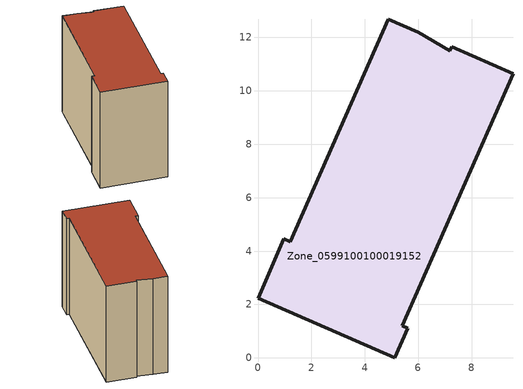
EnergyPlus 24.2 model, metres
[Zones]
Zone_0599100100019152
 floor ground (C_G): 7.25,11.64 9.55,10.63 5.4,1.19 5.61,1.1 5.13,0 0,2.23 0.97,4.45 1.21,4.34 4.88,12.69 6.01,12.19 7.18,11.5 z0
 wall outside (C_F): 5.13,0 5.61,1.1 5.4,1.19 9.55,10.63 7.25,11.64 7.18,11.5 6.01,12.19 4.88,12.69 1.21,4.34 0.97,4.45 0,2.23 5.13,0 z0:9.08
 roof outside (C_R): 9.55,10.63 7.25,11.64 7.18,11.5 6.01,12.19 4.88,12.69 1.21,4.34 0.97,4.45 0,2.23 5.13,0 5.61,1.1 5.4,1.19 z9.08
[BUILDING]
Pand.0599100100019152: North Axis=0; Terrain=City; Loads Convergence Tolerance Value=0.04; Temperature Convergence Tolerance Value=0.4; Solar Distribution=FullExterior; Maximum Number of Warmup Days=25; Minimum Number of Warmup Days=1
[Site:Location]
Rotterdam.The.Hague.AP_ZH_NLD Design_Conditions: Latitude=51.96; Longitude=4.45; Time Zone=1; Elevation=-4.5
[SITE:GROUNDTEMPERATURE:BUILDINGSURFACE]
18, 18, 18, 18, 18, 18, 18, 18, 18, 18, 18, 18
[MATERIAL] Thermal Absorptance=0.9; Solar Absorptance=0.7; Visible Absorptance=0.7
Name | Roughness | Thickness | Conductivity | Density | Specific Heat
G.TI.2015-2018 | MediumSmooth | 0.15 | 0.0428571 | 540 | 1210
F.TI.2015-2018 | Rough | 0.3 | 0.0666667 | 1920 | 840
R.TI.2015-2018 | MediumRough | 0.2 | 0.0333333 | 1500 | 1000
[CONSTRUCTION]
C_G: G.TI.2015-2018
C_F: F.TI.2015-2018
C_R: R.TI.2015-2018
[ZONE]
Zone_0599100100019152: Type=1; Multiplier=1; Ceiling Height=Autocalculate; Volume=Autocalculate; Floor Area=autocalculate; Part of Total Floor Area=Yes
[ZONEINFILTRATION:DESIGNFLOWRATE]
Infil_Zone_0599100100019152: Zone or ZoneList or Space or SpaceList=Zone_0599100100019152; Schedule=AlwaysOn; Design Flow Rate Calculation Method=Flow/Area; Flow Rate per Floor Area=0.0015; Constant Term Coefficient=1; Temperature Term Coefficient=0; Velocity Term Coefficient=0; Velocity Squared Term Coefficient=0
[HVACTEMPLATE:ZONE:IDEALLOADSAIRSYSTEM]
Zone_0599100100019152: Maximum Heating Supply Air Temperature=50; Minimum Cooling Supply Air Temperature=13; Maximum Heating Supply Air Humidity Ratio=0.0156; Minimum Cooling Supply Air Humidity Ratio=0.0077; Heating Limit=NoLimit; Cooling Limit=NoLimit; Dehumidification Control Type=ConstantSensibleHeatRatio; Cooling Sensible Heat Ratio=0.7; Dehumidification Setpoint=60; Humidification Control Type=None; Humidification Setpoint=30; Outdoor Air Method=None; Outdoor Air Flow Rate per Person=0.00944; Outdoor Air Flow Rate per Zone Floor Area=0; Outdoor Air Flow Rate per Zone=0; Demand Controlled Ventilation Type=None; Outdoor Air Economizer Type=NoEconomizer; Heat Recovery Type=None; Sensible Heat Recovery Effectiveness=0.7; Latent Heat Recovery Effectiveness=0.65
[ZONECONTROL:THERMOSTAT]
ThermostatControl_Zone_0599100100019152: Zone or ZoneList=Zone_0599100100019152; Control Type Schedule=DualSetpointControlType; Control 1=Thermostat_Zone_0599100100019152; Temperature Difference Between Cutout And Setpoint=0
[THERMOSTATSETPOINT:DUALSETPOINT]
Thermostat_Zone_0599100100019152: Heating Setpoint Temperature Schedule=HeatingSetpoint_Zone_0599100100019152; Cooling Setpoint Temperature Schedule=CoolingSetpoint_Zone_0599100100019152
[SCHEDULE:COMPACT]
HeatingSetpoint_Zone_0599100100019152: Through: 12/31, For: AllDays, Until: 24:00, 21
CoolingSetpoint_Zone_0599100100019152: Through: 12/31, For: AllDays, Until: 24:00, 24
DualSetpointControlType: Through: 12/31, For: AllDays, Until: 24:00, 4
AlwaysOn: Through: 12/31, For: AllDays, Until: 24:00, 1
